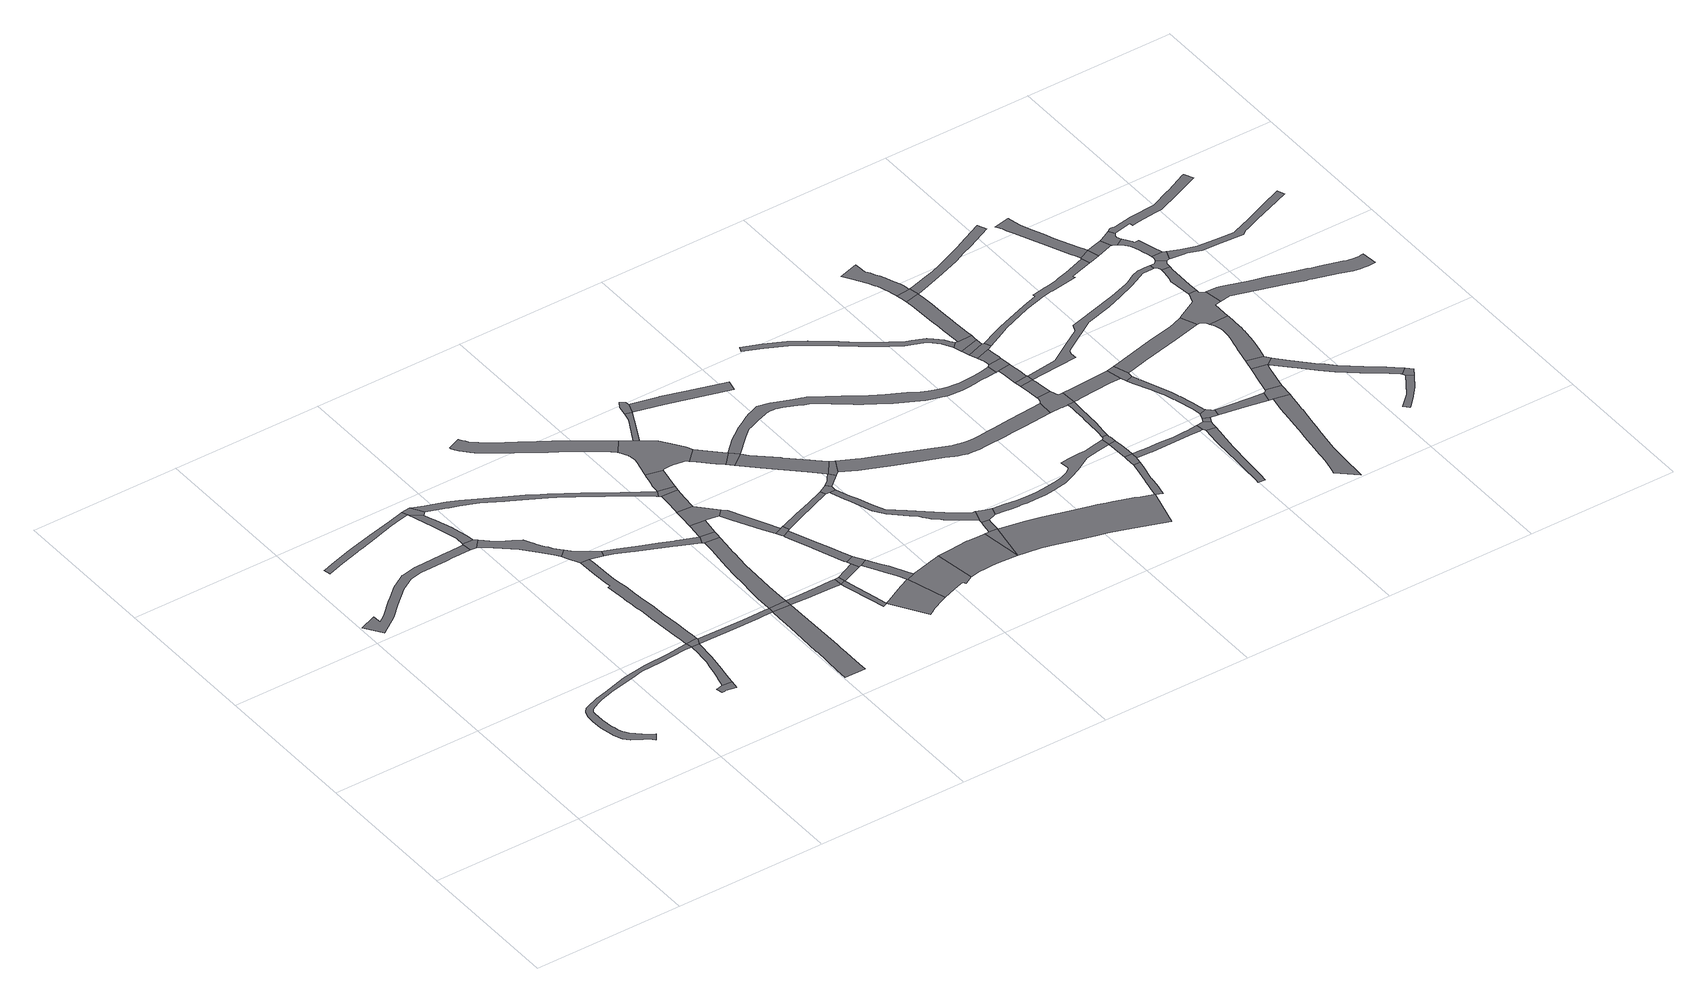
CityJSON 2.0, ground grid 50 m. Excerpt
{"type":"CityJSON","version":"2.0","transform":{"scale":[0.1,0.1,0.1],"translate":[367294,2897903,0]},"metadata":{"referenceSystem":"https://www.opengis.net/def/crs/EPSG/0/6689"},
"CityObjects":{
"road1":{"type":"Road","attributes":{"function":"9020","RoadStructureAttribute.sectionType":"1"},"geometry":[{"type":"MultiSurface","lod":"1","boundaries":[[[0,1,2,3,4,5,6,7,8,9,10,11,12,13,14,15,16,17,18,19,20,21,22,23,24,25,26,27]]]}]},
"road2":{"type":"Road","attributes":{"function":"9020","RoadStructureAttribute.sectionType":"1"},"geometry":[{"type":"MultiSurface","lod":"1","boundaries":[[[28,29,30,31,32,33,34,35,36,37,38,39,40,41,42,43,44,45,46,47,48,49,50,51,52,53,54,55,56,57,58,59,60,61,62,63,64,65,66,67,68,69,70,71,72,73,74,75,76,77,78,79,80,81]]]}]},
"road3":{"type":"Road","attributes":{"function":"9020","RoadStructureAttribute.sectionType":"1"},"geometry":[{"type":"MultiSurface","lod":"1","boundaries":[[[82,83,84,85,86,87,88,89,90,91,92,93,94,95,96,97,98,99,100,101]]]}]},
"road4":{"type":"Road","attributes":{"function":"9020","RoadStructureAttribute.sectionType":"9"},"geometry":[{"type":"MultiSurface","lod":"1","boundaries":[[[102,103,104,105,106,107,108]]]}]},
"road5":{"type":"Road","attributes":{"function":"9020","RoadStructureAttribute.sectionType":"1"},"geometry":[{"type":"MultiSurface","lod":"1","boundaries":[[[28,109,110,111,112,113,114,115,116,117,102,108,118,119,120,121]]]}]},
"road6":{"type":"Road","attributes":{"function":"9020","RoadStructureAttribute.sectionType":"9"},"geometry":[{"type":"MultiSurface","lod":"1","boundaries":[[[122,123,124,125,10,9,126]]]}]},
"road7":{"type":"Road","attributes":{"function":"9020","RoadStructureAttribute.sectionType":"1"},"geometry":[{"type":"MultiSurface","lod":"1","boundaries":[[[91,127,128,129,124,123,130,131,132,133,134,135,136]]]}]},
"road8":{"type":"Road","attributes":{"function":"9020","RoadStructureAttribute.sectionType":"9"},"geometry":[{"type":"MultiSurface","lod":"1","boundaries":[[[137,92,91,136,138]]]}]},
"road9":{"type":"Road","attributes":{"function":"9020","RoadStructureAttribute.sectionType":"9"},"geometry":[{"type":"MultiSurface","lod":"1","boundaries":[[[139,140,29,28,121]]]}]},
"road10":{"type":"Road","attributes":{"function":"9020","RoadStructureAttribute.sectionType":"1"},"geometry":[{"type":"MultiSurface","lod":"1","boundaries":[[[141,142,143,144,145,146,147,148,149,150,151,152,153,154,155,156,157,158,122,126]]]}]},
"road11":{"type":"Road","attributes":{"function":"9020","RoadStructureAttribute.sectionType":"1"},"geometry":[{"type":"MultiSurface","lod":"1","boundaries":[[[140,159,160,161,162,163,164,165,166,167,168,169,170,171,172,173,174,175,176,177,178,179,180,181,182,183,184,185,186,187,188,189,190,191,192,29]]]}]},
"road12":{"type":"Road","attributes":{"function":"9020","RoadStructureAttribute.sectionType":"9"},"geometry":[{"type":"MultiSurface","lod":"1","boundaries":[[[145,193,175,174,194,195,196,197,198,199,146]]]}]},
"road13":{"type":"Road","attributes":{"function":"9020","RoadStructureAttribute.sectionType":"1"},"geometry":[{"type":"MultiSurface","lod":"1","boundaries":[[[200,201,202,139,121,203,204,205,206,207,208,209,210,211]]]}]},
"road14":{"type":"Road","attributes":{"function":"9020","RoadStructureAttribute.sectionType":"1"},"geometry":[{"type":"MultiSurface","lod":"1","boundaries":[[[212,213,214,215,216,217,218,219,209,220,221,222,223,224,225,226,227,228,229,230]]]}]},
"road15":{"type":"Road","attributes":{"function":"9020","RoadStructureAttribute.sectionType":"1"},"geometry":[{"type":"MultiSurface","lod":"1","boundaries":[[[231,232,233,234,235,236,237,238,239,240,241,242,243,244,245,137,138,246,247,248,249,250,251,252,253,254,255,256,257,258,259,260,261,262,263]]]}]},
"road16":{"type":"Road","attributes":{"function":"9020","RoadStructureAttribute.sectionType":"1"},"geometry":[{"type":"MultiSurface","lod":"1","boundaries":[[[264,265,266,267,268,269,270,271,272,273,274,275,276,277,278,196,195]]]}]},
"road17":{"type":"Road","attributes":{"function":"9020","RoadStructureAttribute.sectionType":"9"},"geometry":[{"type":"MultiSurface","lod":"1","boundaries":[[[210,209,219,279]]]}]},
"road18":{"type":"Road","attributes":{"function":"9020","RoadStructureAttribute.sectionType":"1"},"geometry":[{"type":"MultiSurface","lod":"1","boundaries":[[[280,281,282,283,284,285,286,287,288,289,210,279,290,291,292,293,294,295,296,297,298]]]}]},
"road19":{"type":"Road","attributes":{"function":"9020","RoadStructureAttribute.sectionType":"1"},"geometry":[{"type":"MultiSurface","lod":"1","boundaries":[[[299,300,301,302,303,304,279,219,305,306,307,308,309,310]]]}]},
"road20":{"type":"Road","attributes":{"function":"9020","RoadStructureAttribute.sectionType":"9"},"geometry":[{"type":"MultiSurface","lod":"1","boundaries":[[[311,312,272,271,280,298]]]}]},
"road21":{"type":"Road","attributes":{"function":"9020","RoadStructureAttribute.sectionType":"1"},"geometry":[{"type":"MultiSurface","lod":"1","boundaries":[[[313,314,315,316,317,272,312]]]}]},
"road22":{"type":"Road","attributes":{"function":"9020","RoadStructureAttribute.sectionType":"1"},"geometry":[{"type":"MultiSurface","lod":"1","boundaries":[[[318,319,320,321,322,323,324,325,326,327,328,329,330,331,332,333,334,335,336,337,338,339,340,341,342,343,344,345,346,347,348,349,350,351,352,353,354,355,356]]]}]},
"road23":{"type":"Road","attributes":{"function":"9020","RoadStructureAttribute.sectionType":"1"},"geometry":[{"type":"MultiSurface","lod":"1","boundaries":[[[357,358,359,360,361,362,310,363,364,365,366]]]}]},
"road24":{"type":"Road","attributes":{"function":"9020","RoadStructureAttribute.sectionType":"9"},"geometry":[{"type":"MultiSurface","lod":"1","boundaries":[[[367,368,315,314,369,370,371,372,373,374]]]}]},
"road25":{"type":"Road","attributes":{"function":"9020","RoadStructureAttribute.sectionType":"9"},"geometry":[{"type":"MultiSurface","lod":"1","boundaries":[[[362,375,299,310]]]}]},
"road26":{"type":"Road","attributes":{"function":"9020","RoadStructureAttribute.sectionType":"1"},"geometry":[{"type":"MultiSurface","lod":"1","boundaries":[[[376,377,378,379,380,374,373]]]}]},
"road27":{"type":"Road","attributes":{"function":"9020","RoadStructureAttribute.sectionType":"9"},"geometry":[{"type":"MultiSurface","lod":"1","boundaries":[[[378,377,381,231,263]]]}]},
"road28":{"type":"Road","attributes":{"function":"9020","RoadStructureAttribute.sectionType":"1"},"geometry":[{"type":"MultiSurface","lod":"1","boundaries":[[[375,362,382,383,384]]]}]},
"road29":{"type":"Road","attributes":{"function":"9020","RoadStructureAttribute.sectionType":"1"},"geometry":[{"type":"MultiSurface","lod":"1","boundaries":[[[385,386,387,388,389,390,391,392,393,394,395,231,381]]]}]},
"road30":{"type":"Road","attributes":{"function":"9020","RoadStructureAttribute.sectionType":"1"},"geometry":[{"type":"MultiSurface","lod":"1","boundaries":[[[396,397,398,399,371,370,400,401,402,403]]]}]},
"road31":{"type":"Road","attributes":{"function":"9020","RoadStructureAttribute.sectionType":"9"},"geometry":[{"type":"MultiSurface","lod":"1","boundaries":[[[357,404,405,406,407,408,409,410,411,412,413,414]]]}]},
"road32":{"type":"Road","attributes":{"function":"9020","RoadStructureAttribute.sectionType":"9"},"geometry":[{"type":"MultiSurface","lod":"1","boundaries":[[[396,403,415,416,417,418,419,420]]]}]},
"road33":{"type":"Road","attributes":{"function":"9020","RoadStructureAttribute.sectionType":"1"},"geometry":[{"type":"MultiSurface","lod":"1","boundaries":[[[421,422,423,424,425,426,427,417,416,428,429,430,431,432,433]]]}]},
"road34":{"type":"Road","attributes":{"function":"9020","RoadStructureAttribute.sectionType":"9"},"geometry":[{"type":"MultiSurface","lod":"1","boundaries":[[[433,434,384,383,435,436,437,421]]]}]},
"road35":{"type":"Road","attributes":{"function":"9020","RoadStructureAttribute.sectionType":"1"},"geometry":[{"type":"MultiSurface","lod":"1","boundaries":[[[436,438,439,440,409,441,442,443,444,445,437]]]}]},
"road36":{"type":"Road","attributes":{"function":"9020","RoadStructureAttribute.sectionType":"9"},"geometry":[{"type":"MultiSurface","lod":"1","boundaries":[[[446,447,448,449,450,451,452,453,454,455,456,457,458,459,460,461,462,318,356,463,464,465,466,467,468,469,470,471,472,473,474,388,387]]]}]},
"road37":{"type":"Road","attributes":{"function":"9020","RoadStructureAttribute.sectionType":"9"},"geometry":[{"type":"MultiSurface","lod":"1","boundaries":[[[475,476,477,478,479,480,481,441,409,408,482,483,484,485,486]]]}]},
"road38":{"type":"Road","attributes":{"function":"9020","RoadStructureAttribute.sectionType":"1"},"geometry":[{"type":"MultiSurface","lod":"1","boundaries":[[[487,488,489,490,419,418,491,492,493,494]]]}]},
"road39":{"type":"Road","attributes":{"function":"9020","RoadStructureAttribute.sectionType":"1"},"geometry":[{"type":"MultiSurface","lod":"1","boundaries":[[[495,496,497,462,461,498,499]]]}]},
"road40":{"type":"Road","attributes":{"function":"9020","RoadStructureAttribute.sectionType":"1"},"geometry":[{"type":"MultiSurface","lod":"1","boundaries":[[[500,501,502,454,453,503,504,505,506]]]}]},
"road41":{"type":"Road","attributes":{"function":"9020","RoadStructureAttribute.sectionType":"9"},"geometry":[{"type":"MultiSurface","lod":"1","boundaries":[[[507,508,509,510,496,495,511]]]}]},
"road42":{"type":"Road","attributes":{"function":"9020","RoadStructureAttribute.sectionType":"9"},"geometry":[{"type":"MultiSurface","lod":"1","boundaries":[[[512,513,500,506]]]}]},
"road43":{"type":"Road","attributes":{"function":"9020","RoadStructureAttribute.sectionType":"9"},"geometry":[{"type":"MultiSurface","lod":"1","boundaries":[[[514,515,516,517,518,487,494]]]}]},
"road44":{"type":"Road","attributes":{"function":"9020","RoadStructureAttribute.sectionType":"1"},"geometry":[{"type":"MultiSurface","lod":"1","boundaries":[[[519,520,521,522,523,513,512,524,525,526,527,528,529,530,531]]]}]},
"road45":{"type":"Road","attributes":{"function":"3","RoadStructureAttribute.sectionType":"1"},"geometry":[{"type":"MultiSurface","lod":"1","boundaries":[[[532,533,534,535,536,537,538,539,540,541,542,543,544,545,546,475,486]]]}]},
"road46":{"type":"Road","attributes":{"function":"9020","RoadStructureAttribute.sectionType":"1"},"geometry":[{"type":"MultiSurface","lod":"1","boundaries":[[[530,547,548,549,517,516,550]]]}]},
"road47":{"type":"Road","attributes":{"function":"9020","RoadStructureAttribute.sectionType":"9"},"geometry":[{"type":"MultiSurface","lod":"1","boundaries":[[[495,551,552,553,554,555,556,557,558,511]]]}]},
"road48":{"type":"Road","attributes":{"function":"9020","RoadStructureAttribute.sectionType":"1"},"geometry":[{"type":"MultiSurface","lod":"1","boundaries":[[[559,560,561,562,563,564,565,566,567,568,569,570,515,514,571,572,573,574,575,576,577,578,579,580,581,582,583,584,585,586,587,588]]]}]},
"road49":{"type":"Road","attributes":{"function":"9020","RoadStructureAttribute.sectionType":"9"},"geometry":[{"type":"MultiSurface","lod":"1","boundaries":[[[589,531,530,550,590]]]}]},
"road50":{"type":"Road","attributes":{"function":"9020","RoadStructureAttribute.sectionType":"9"},"geometry":[{"type":"MultiSurface","lod":"1","boundaries":[[[538,537,591,592,593]]]}]},
"road51":{"type":"Road","attributes":{"function":"9020","RoadStructureAttribute.sectionType":"1"},"geometry":[{"type":"MultiSurface","lod":"1","boundaries":[[[594,592,591,595,596,597,598]]]}]},
"road52":{"type":"Road","attributes":{"function":"9020","RoadStructureAttribute.sectionType":"9"},"geometry":[{"type":"MultiSurface","lod":"1","boundaries":[[[599,600,559,588,601,598,597,602]]]}]},
"road53":{"type":"Road","attributes":{"function":"3","RoadStructureAttribute.sectionType":"1"},"geometry":[{"type":"MultiSurface","lod":"1","boundaries":[[[603,604,605,606,607,608,609,610,611,612,613,614,615,616,617,618,619,620,621,622,623,624,625,626,627,591,537]]]}]},
"road54":{"type":"Road","attributes":{"function":"9020","RoadStructureAttribute.sectionType":"1"},"geometry":[{"type":"MultiSurface","lod":"1","boundaries":[[[628,629,630,631,632,633,634,635,636,637,638,639,640,641,642,643,644,645,646,647,648,649,650,651,652,653,654,655,656,657,658,659,660,661,662,663,664,665,666,667,500,513,668,669,670,671,672,673,674,675,676,677,678,679,680,681,682,683,684,685,686,687,688,689,690,691,692,693,694,695,696,697,698,699]]]}]},
"road55":{"type":"Road","attributes":{"function":"9020","RoadStructureAttribute.sectionType":"1"},"geometry":[{"type":"MultiSurface","lod":"1","boundaries":[[[700,701,702,703,704,705,706,707,708,709,710,711,712,713,714,715,716,717,718,719,720,721,589,590,722,723,724,725,726,727,728,729,730,731,732,733,734,735,736,737,738,739,740,741,742]]]}]},
"road56":{"type":"Road","attributes":{"function":"9020","RoadStructureAttribute.sectionType":"1"},"geometry":[{"type":"MultiSurface","lod":"1","boundaries":[[[743,744,745,746,747,748,749,750,751,752,753,754,755,756,757,758,759,760,761,762,763,764,765,766,767,768,769,770,771,772,773,774,775,776,777,778,779,780,781,782,783,784,785,599,602]]]}]},
"road57":{"type":"Road","attributes":{"function":"9020","RoadStructureAttribute.sectionType":"1"},"geometry":[{"type":"MultiSurface","lod":"1","boundaries":[[[786,787,788,789,790,791,792,793,794,795,796,797,798,799,800,801,802,803,804,805,806,807,808,809,810,811,812]]]}]},
"road58":{"type":"Road","attributes":{"function":"9020","RoadStructureAttribute.sectionType":"1"},"geometry":[{"type":"MultiSurface","lod":"1","boundaries":[[[813,814,815,816,817,818,819,820,821,822,823,824,825,826,827,612,828]]]}]},
"road59":{"type":"Road","attributes":{"function":"9020","RoadStructureAttribute.sectionType":"9"},"geometry":[{"type":"MultiSurface","lod":"1","boundaries":[[[829,830,831,832,833,834,821,820]]]}]},
"road60":{"type":"Road","attributes":{"function":"9020","RoadStructureAttribute.sectionType":"1"},"geometry":[{"type":"MultiSurface","lod":"1","boundaries":[[[835,832,831,836,837,838,839,760]]]}]},
"road61":{"type":"Road","attributes":{"function":"9020","RoadStructureAttribute.sectionType":"9"},"geometry":[{"type":"MultiSurface","lod":"1","boundaries":[[[760,839,840,841,842,843,844,845,846,847,761]]]}]},
"road62":{"type":"Road","attributes":{"function":"9020","RoadStructureAttribute.sectionType":"1"},"geometry":[{"type":"MultiSurface","lod":"1","boundaries":[[[848,849,850,851,852,853,854,855,844,843,856,857,858,859,860,861,862,863,864,865]]]}]},
"road63":{"type":"Road","attributes":{"function":"9020","RoadStructureAttribute.sectionType":"9"},"geometry":[{"type":"MultiSurface","lod":"1","boundaries":[[[864,866,867,868,869,870,871,872,873,742,741,874,875,876,865]]]}]},
"road64":{"type":"Road","attributes":{"function":"9020","RoadStructureAttribute.sectionType":"1"},"geometry":[{"type":"MultiSurface","lod":"1","boundaries":[[[877,869,868,878,879,880,881,882]]]}]},
"road65":{"type":"Road","attributes":{"function":"9020","RoadStructureAttribute.sectionType":"9"},"geometry":[{"type":"MultiSurface","lod":"1","boundaries":[[[881,883,884,885,882]]]}]},
"road66":{"type":"Road","attributes":{"function":"9020","RoadStructureAttribute.sectionType":"1"},"geometry":[{"type":"MultiSurface","lod":"1","boundaries":[[[886,887,884,883,888,889,890,891]]]}]},
"road67":{"type":"Road","attributes":{"function":"9020","RoadStructureAttribute.sectionType":"9"},"geometry":[{"type":"MultiSurface","lod":"1","boundaries":[[[891,892,893,894,699,698,895,886]]]}]},
"road68":{"type":"Road","attributes":{"function":"9020","RoadStructureAttribute.sectionType":"1"},"geometry":[{"type":"MultiSurface","lod":"1","boundaries":[[[893,896,897,898,899,900,901,894]]]}]},
"road69":{"type":"Road","attributes":{"function":"9020","RoadStructureAttribute.sectionType":"1"},"geometry":[{"type":"MultiSurface","lod":"1","boundaries":[[[902,903,904,905,906]]]}]},
"road70":{"type":"Road","attributes":{"function":"9020","RoadStructureAttribute.sectionType":"1"},"geometry":[{"type":"MultiSurface","lod":"1","boundaries":[[[831,830,907,908,909,910,911,912,913,914,915,916,917,918,919,920,921,922]]]}]},
"road71":{"type":"Road","attributes":{"function":"9020","RoadStructureAttribute.sectionType":"1"},"geometry":[{"type":"MultiSurface","lod":"1","boundaries":[[[923,786,812,906,905,924,925,926,927]]]}]},
"road72":{"type":"Road","attributes":{"function":"9020","RoadStructureAttribute.sectionType":"9"},"geometry":[{"type":"MultiSurface","lod":"1","boundaries":[[[928,929,904,903,899,898,930,931,932]]]}]},
"road73":{"type":"Road","attributes":{"function":"9020","RoadStructureAttribute.sectionType":"1"},"geometry":[{"type":"MultiSurface","lod":"1","boundaries":[[[933,934,935,936,937,938,939,926,925,940,941,942,943,944,945,946,947,948,949,950]]]}]},
"road74":{"type":"Road","attributes":{"function":"9020","RoadStructureAttribute.sectionType":"1"},"geometry":[{"type":"MultiSurface","lod":"1","boundaries":[[[951,952,953,954,955,956,957,958,959,960,961,962,963,964,965,966,967,968,969,970,971,972,973,974,975,976,977]]]}]},
"road75":{"type":"Road","attributes":{"function":"9020","RoadStructureAttribute.sectionType":"1"},"geometry":[{"type":"MultiSurface","lod":"1","boundaries":[[[978,979,980,981,982,983,984,985,986,987,866,864,988]]]}]},
"road76":{"type":"Road","attributes":{"function":"9020","RoadStructureAttribute.sectionType":"1"},"geometry":[{"type":"MultiSurface","lod":"1","boundaries":[[[989,990,991,992,993,994,995,996,997,998,999,1000,1001,1002]]]}]},
"road77":{"type":"Road","attributes":{"function":"9020","RoadStructureAttribute.sectionType":"9"},"geometry":[{"type":"MultiSurface","lod":"1","boundaries":[[[949,976,975,1003,950]]]}]},
"road78":{"type":"Road","attributes":{"function":"9020","RoadStructureAttribute.sectionType":"9"},"geometry":[{"type":"MultiSurface","lod":"1","boundaries":[[[912,1004,989,1002,1005,1006,1007,913]]]}]},
"road79":{"type":"Road","attributes":{"function":"9020","RoadStructureAttribute.sectionType":"1"},"geometry":[{"type":"MultiSurface","lod":"1","boundaries":[[[1006,1008,1009,1007]]]}]},
"road80":{"type":"Road","attributes":{"function":"9020","RoadStructureAttribute.sectionType":"9"},"geometry":[{"type":"MultiSurface","lod":"1","boundaries":[[[1010,1011,1012,1013,1014,983,982]]]}]},
"road81":{"type":"Road","attributes":{"function":"9020","RoadStructureAttribute.sectionType":"1"},"geometry":[{"type":"MultiSurface","lod":"1","boundaries":[[[1015,1016,1017,1018,1019,1020,1021,1022,1023,1024,1012,1011,1025,1026,1027,1028,1029,1030,1031,1032,1033,1034,1035,1036]]]}]},
"road82":{"type":"Road","attributes":{"function":"9020","RoadStructureAttribute.sectionType":"9"},"geometry":[{"type":"MultiSurface","lod":"1","boundaries":[[[1035,1009,1008,1037,1038,1039,1040,1041,1042,1036]]]}]},
"road83":{"type":"Road","attributes":{"function":"9020","RoadStructureAttribute.sectionType":"1"},"geometry":[{"type":"MultiSurface","lod":"1","boundaries":[[[1043,1044,1045,1046,1038,1037,1047,1048]]]}]},
"road84":{"type":"Road","attributes":{"function":"9020","RoadStructureAttribute.sectionType":"1"},"geometry":[{"type":"MultiSurface","lod":"1","boundaries":[[[1049,1050,1051,1052,1053,1054,1055,1056,1057,1058,1059,1060,1061,1062,1063,1064,1065,1066,1067,1068,1069,1070,1071,1072,1073,1074]]]}]},
"road85":{"type":"Road","attributes":{"function":"9020","RoadStructureAttribute.sectionType":"1"},"geometry":[{"type":"MultiSurface","lod":"1","boundaries":[[[931,1075,1076,1077,1078,1079,1080,1081,1082,1083,1084,1085,1086,1087,1088,1089,1090,1091,1092,1093,1094,1095,1096,1097,1098,1099,1100,932]]]}]},
"road86":{"type":"Road","attributes":{"function":"9020","RoadStructureAttribute.sectionType":"1"},"geometry":[{"type":"MultiSurface","lod":"1","boundaries":[[[1101,1102,1103,1104,1105,1106,1107,1108,1109,1110,1111,1112,1113,1114,1115,1116,976,949,1117]]]}]},
"road87":{"type":"Road","attributes":{"function":"9020","RoadStructureAttribute.sectionType":"1"},"geometry":[{"type":"MultiSurface","lod":"1","boundaries":[[[1118,1119,1120,1121,1122,1123,1124,1125,1126,1127,1128,1129,1130,1131,1132,1133,1134,1135,883,881,1136,1137,1138,1139,1140,1141,1142,1143,1144,1145,1146,1147,1148,1149,1150]]]}]},
"road88":{"type":"Road","attributes":{"function":"9020","RoadStructureAttribute.sectionType":"1"},"geometry":[{"type":"MultiSurface","lod":"1","boundaries":[[[1151,1152,1153,1154,1155,1156,1157,1014,1013,1158,1159,1160,1161]]]}]},
"road89":{"type":"Road","attributes":{"function":"9020","RoadStructureAttribute.sectionType":"9"},"geometry":[{"type":"MultiSurface","lod":"1","boundaries":[[[1162,1163,1164,1165,1043,1048,1166,1049,1074,1167]]]}]},
"road90":{"type":"Road","attributes":{"function":"9020","RoadStructureAttribute.sectionType":"1"},"geometry":[{"type":"MultiSurface","lod":"1","boundaries":[[[1168,1169,1162,1167,1170,1171,1172,1173]]]}]},
"road91":{"type":"Road","attributes":{"function":"9020","RoadStructureAttribute.sectionType":"9"},"geometry":[{"type":"MultiSurface","lod":"1","boundaries":[[[1172,1174,1175,1176,1177,1173]]]}]},
"road92":{"type":"Road","attributes":{"function":"9020","RoadStructureAttribute.sectionType":"1"},"geometry":[{"type":"MultiSurface","lod":"1","boundaries":[[[1178,1179,1180,1181,1182,1183,1184,1185,1186,1187,1188,1189,1190,1176,1175,1191,1192,1193,1194,1195,1196,1197,1198,1199,1200]]]}]},
"road93":{"type":"Road","attributes":{"function":"9020","RoadStructureAttribute.sectionType":"1"},"geometry":[{"type":"MultiSurface","lod":"1","boundaries":[[[1201,1202,1203,1204,1205,1206,1207,1208,1209,1210,1211,1212,1213,1214,1215,1216,1217,1218,1219,1220]]]}]},
"road94":{"type":"Road","attributes":{"function":"9020","RoadStructureAttribute.sectionType":"9"},"geometry":[{"type":"MultiSurface","lod":"1","boundaries":[[[1221,1222,1210,1209,1087,1086]]]}]},
"road95":{"type":"Road","attributes":{"function":"9020","RoadStructureAttribute.sectionType":"9"},"geometry":[{"type":"MultiSurface","lod":"1","boundaries":[[[1223,1224,1225,1226,1227,1228,1229,1230,1231,1232,1233,1234,1151,1161,1235,1236,1237,1238,1239,1178,1200]]]}]},
"road96":{"type":"Road","attributes":{"function":"9020","RoadStructureAttribute.sectionType":"1"},"geometry":[{"type":"MultiSurface","lod":"1","boundaries":[[[1240,1241,1242,1243,1244,1245,1246,1247,1248,1249,1174,1172,1250,1251,1252,1253,1254,1255,1256,1257,1258,1259]]]}]},
"road97":{"type":"Road","attributes":{"function":"9020","RoadStructureAttribute.sectionType":"1"},"geometry":[{"type":"MultiSurface","lod":"1","boundaries":[[[1260,1261,1210,1222,1262,1263]]]}]},
"road98":{"type":"Road","attributes":{"function":"9020","RoadStructureAttribute.sectionType":"1"},"geometry":[{"type":"MultiSurface","lod":"1","boundaries":[[[1264,1265,1266,1267,1268,1229,1228,1269,1270,1271,1272,1273]]]}]},
"road99":{"type":"Road","attributes":{"function":"9020","RoadStructureAttribute.sectionType":"1"},"geometry":[{"type":"MultiSurface","lod":"1","boundaries":[[[1274,1275,1276,1277,1278,1279,1280,1281,1282,1283]]]}]},
"road100":{"type":"Road","attributes":{"function":"9020","RoadStructureAttribute.sectionType":"1"},"geometry":[{"type":"MultiSurface","lod":"1","boundaries":[[[1272,1284,1285,1286,1287,1288,1289,1290,1291,1118,1150,1292,1293,1294,1295,1273]]]}]},
"road101":{"type":"Road","attributes":{"function":"9020","RoadStructureAttribute.sectionType":"9"},"geometry":[{"type":"MultiSurface","lod":"1","boundaries":[[[1296,1297,1260,1263,1298,1299,1300,1301,1302,1303,1304,1305,1306,1307,1308,1309]]]}]},
"road102":{"type":"Road","attributes":{"function":"9020","RoadStructureAttribute.sectionType":"9"},"geometry":[{"type":"MultiSurface","lod":"1","boundaries":[[[1287,1310,1311,1288]]]}]},
"road103":{"type":"Road","attributes":{"function":"9020","RoadStructureAttribute.sectionType":"1"},"geometry":[{"type":"MultiSurface","lod":"1","boundaries":[[[1312,1313,1314,1315,1316,1302,1301,1317,1318,1319,1320,1321,1322,1323,1324,1325,1326,1327]]]}]},
"road104":{"type":"Road","attributes":{"function":"9020","RoadStructureAttribute.sectionType":"9"},"geometry":[{"type":"MultiSurface","lod":"1","boundaries":[[[1310,1328,1329,1330,1327,1326,1331,1332,1333,1311]]]}]},
"road105":{"type":"Road","attributes":{"function":"9020","RoadStructureAttribute.sectionType":"9"},"geometry":[{"type":"MultiSurface","lod":"1","boundaries":[[[1258,1334,1335,1277,1276,1336,1259]]]}]},
"road106":{"type":"Road","attributes":{"function":"9020","RoadStructureAttribute.sectionType":"1"},"geometry":[{"type":"MultiSurface","lod":"1","boundaries":[[[1337,1338,1339,1340,1341,1342,1343,1344,1345,1346,1347,1348,1349,1350,1351,1352,1353,1354,1355,1356,1357,1225,1224,1358,1359,1360,1361,1362,1363,1364,1365,1366,1367,1368,1369]]]}]},
"road107":{"type":"Road","attributes":{"function":"9020","RoadStructureAttribute.sectionType":"1"},"geometry":[{"type":"MultiSurface","lod":"1","boundaries":[[[1370,1371,1372,1373,1374,1375,1376,1377,1378,1379,1380,1381,1382,1383,1384,1385,1386,1387,1388,1389,1390,1391,1296,1309]]]}]},
"road108":{"type":"Road","attributes":{"function":"9020","RoadStructureAttribute.sectionType":"1"},"geometry":[{"type":"MultiSurface","lod":"1","boundaries":[[[1392,1393,1394,1395,1396,1397,1398,1399,1400,1401,1402,1330,1329,1403,1404,1405,1406,1407,1408,1409,1410,1411,1412,1413,1414,1415]]]}]}
},
"vertices":[
[46,1027,0],[109,1071,0],[153,1113,0],[209,1161,0],[254,1188,0],[296,1197,0],[387,1199,0],[414,1200,0],[415,1200,0],[470,1201,0],[468,1231,0],[415,1230,0],[414,1230,0],[387,1229,0],[303,1227,0],[293,1227,0],[244,1217,0],[243,1217,0],[236,1212,0],[192,1186,0],[155,1153,0],[139,1140,0],[133,1135,0],[100,1104,0],[90,1094,0],[66,1077,0],[64,1106,0],[7,1083,0],
[728,465,0],[723,485,0],[720,484,0],[702,482,0],[654,476,0],[568,472,0],[486,460,0],[406,437,0],[366,426,0],[325,410,0],[316,406,0],[306,394,0],[298,374,0],[295,345,0],[297,307,0],[305,268,0],[308,258,0],[319,230,0],[335,212,0],[366,194,0],[379,186,0],[395,171,0],[410,192,0],[404,195,0],[403,196,0],[377,217,0],[349,243,0],[342,252,0],[338,258,0],[333,271,0],[330,283,0],[327,295,0],[324,313,0],[322,336,0],[322,373,0],[322,378,0],[323,381,0],[324,384,0],[326,386,0],[328,390,0],[331,392,0],[332,392,0],[339,396,0],[360,407,0],[377,413,0],[406,422,0],[419,426,0],[460,436,0],[513,447,0],[522,448,0],[544,454,0],[614,458,0],[704,464,0],[725,465,0],
[81,1344,0],[136,1361,0],[201,1380,0],[206,1382,0],[228,1387,0],[276,1401,0],[350,1423,0],[371,1428,0],[418,1439,0],[419,1439,0],[411,1457,0],[408,1456,0],[359,1444,0],[274,1423,0],[195,1403,0],[186,1400,0],[110,1377,0],[75,1365,0],[73,1365,0],[79,1343,0],
[697,268,0],[672,261,0],[677,241,0],[686,241,0],[690,242,0],[724,236,0],[729,265,0],
[727,428,0],[725,409,0],[722,382,0],[718,363,0],[710,325,0],[707,310,0],[705,302,0],[703,294,0],[701,287,0],[732,286,0],[741,346,0],[748,395,0],[755,464,0],
[515,1226,0],[505,1235,0],[469,1237,0],[468,1234,0],[490,1198,0],
[420,1437,0],[446,1352,0],[470,1267,0],[501,1263,0],[491,1305,0],[488,1318,0],[479,1344,0],[468,1373,0],[461,1392,0],[455,1410,0],
[442,1460,0],[466,1421,0],
[764,485,0],[763,488,0],
[512,1186,0],[588,1120,0],[631,1071,0],[653,1042,0],[666,1025,0],[690,1046,0],[682,1054,0],[669,1070,0],[661,1082,0],[654,1092,0],[642,1112,0],[636,1124,0],[630,1133,0],[622,1152,0],[594,1167,0],[560,1185,0],[551,1193,0],[528,1214,0],
[762,511,0],[760,531,0],[756,579,0],[751,635,0],[747,688,0],[744,712,0],[741,735,0],[740,749,0],[739,760,0],[739,762,0],[736,804,0],[732,834,0],[729,855,0],[726,902,0],[725,954,0],[725,968,0],[695,968,0],[695,953,0],[696,901,0],[700,853,0],[702,831,0],[692,829,0],[696,800,0],[699,762,0],[699,756,0],[700,745,0],[702,731,0],[704,708,0],[707,684,0],[711,632,0],[712,625,0],[716,576,0],[720,528,0],[722,509,0],
[676,1003,0],[762,958,0],[767,957,0],[774,978,0],[754,992,0],[728,1010,0],[704,1030,0],
[1000,482,0],[976,482,0],[922,482,0],[758,464,0],[783,464,0],[860,462,0],[962,462,0],[976,462,0],[1009,463,0],[1012,463,0],[1013,482,0],[1010,482,0],
[1074,139,0],[1075,187,0],[1075,215,0],[1075,232,0],[1075,296,0],[1074,391,0],[1074,457,0],[1074,460,0],[1012,460,0],[1012,429,0],[1011,372,0],[1010,311,0],[1009,241,0],[1009,233,0],[1008,188,0],[1008,179,0],[1007,134,0],[1006,94,0],[1075,93,0],
[1067,1113,0],[1065,1114,0],[1028,1138,0],[979,1170,0],[884,1233,0],[803,1284,0],[786,1295,0],[749,1318,0],[705,1341,0],[641,1375,0],[578,1408,0],[545,1422,0],[521,1431,0],[483,1444,0],[453,1455,0],[515,1404,0],[530,1398,0],[535,1396,0],[563,1386,0],[619,1364,0],[640,1353,0],[683,1329,0],[695,1322,0],[744,1296,0],[793,1269,0],[811,1259,0],[815,1257,0],[827,1250,0],[861,1228,0],[932,1181,0],[995,1137,0],[1052,1096,0],[1056,1093,0],
[795,947,0],[840,928,0],[854,922,0],[913,895,0],[965,873,0],[967,871,0],[988,862,0],[1031,843,0],[1043,870,0],[999,887,0],[978,895,0],[974,896,0],[931,914,0],[877,936,0],[816,961,0],
[1073,483,0],
[1040,839,0],[1036,800,0],[1032,759,0],[1032,758,0],[1027,711,0],[1022,666,0],[1019,620,0],[1017,583,0],[1014,540,0],[1013,485,0],[1073,486,0],[1072,529,0],[1072,566,0],[1073,629,0],[1075,688,0],[1080,748,0],[1081,758,0],[1085,796,0],[1089,834,0],
[1246,484,0],[1231,484,0],[1178,483,0],[1169,483,0],[1133,483,0],[1076,483,0],[1076,460,0],[1097,459,0],[1133,458,0],[1158,457,0],[1220,455,0],[1247,455,0],
[1091,848,0],[1093,864,0],
[1094,875,0],[1100,923,0],[1049,928,0],[1046,896,0],[1044,881,0],
[1112,1370,0],[1102,1377,0],[1016,1438,0],[961,1477,0],[957,1480,0],[930,1496,0],[920,1502,0],[874,1531,0],[811,1571,0],[785,1590,0],[778,1596,0],[769,1603,0],[762,1610,0],[757,1616,0],[752,1623,0],[746,1632,0],[743,1637,0],[741,1642,0],[697,1623,0],[699,1617,0],[704,1608,0],[712,1596,0],[719,1587,0],[733,1571,0],[742,1562,0],[756,1552,0],[761,1548,0],[791,1528,0],[832,1499,0],[836,1497,0],[879,1469,0],[917,1443,0],[968,1410,0],[976,1405,0],[984,1399,0],[1016,1376,0],[1049,1353,0],[1065,1340,0],[1079,1326,0],
[1303,307,0],[1302,310,0],[1292,351,0],[1276,414,0],[1266,458,0],[1265,461,0],[1251,437,0],[1277,338,0],[1285,306,0],[1287,299,0],
[1053,966,0],[1049,933,0],[1103,923,0],[1145,917,0],[1166,938,0],[1133,971,0],[1109,996,0],[1056,1001,0],
[1260,485,0],
[1114,1046,0],[1118,1084,0],[1064,1086,0],[1062,1054,0],[1057,1009,0],
[1122,1103,0],
[1268,462,0],[1336,490,0],[1326,515,0],
[1124,1117,0],[1133,1162,0],[1137,1183,0],[1083,1195,0],[1081,1191,0],[1075,1163,0],[1074,1156,0],[1070,1140,0],[1069,1129,0],[1068,1125,0],[1067,1117,0],
[1257,768,0],[1233,815,0],[1206,872,0],[1180,924,0],[1163,881,0],[1187,837,0],[1212,791,0],[1230,756,0],
[1375,191,0],[1384,196,0],[1402,207,0],[1437,224,0],[1455,232,0],[1417,363,0],[1415,362,0],[1384,348,0],[1353,332,0],[1317,314,0],[1306,308,0],
[1239,739,0],[1242,733,0],[1267,745,0],[1274,750,0],[1266,771,0],[1259,769,0],
[1348,541,0],[1337,570,0],[1333,578,0],[1318,617,0],[1305,650,0],[1303,655,0],[1280,713,0],[1244,727,0],[1250,713,0],[1276,644,0],[1279,637,0],[1317,537,0],[1320,530,0],
[1325,518,0],[1342,493,0],[1345,494,0],[1369,508,0],
[1365,458,0],[1388,418,0],[1400,397,0],[1445,373,0],[1431,400,0],[1415,432,0],[1408,444,0],[1393,468,0],
[1139,1185,0],[1144,1187,0],[1151,1188,0],[1161,1188,0],[1175,1188,0],[1206,1183,0],[1217,1181,0],[1223,1174,0],[1263,1213,0],[1253,1235,0],[1234,1262,0],[1205,1304,0],[1186,1317,0],[1176,1324,0],[1162,1335,0],[1162,1336,0],[1146,1344,0],[1086,1317,0],[1091,1308,0],[1093,1304,0],[1095,1300,0],[1096,1296,0],[1097,1293,0],[1098,1288,0],[1099,1282,0],[1099,1276,0],[1099,1269,0],[1097,1256,0],[1085,1204,0],
[1551,400,0],[1540,397,0],[1532,396,0],[1527,394,0],[1501,388,0],[1462,378,0],[1448,374,0],[1479,241,0],[1517,253,0],[1537,260,0],[1542,250,0],[1572,267,0],
[1448,841,0],[1390,818,0],[1332,797,0],[1275,775,0],[1283,754,0],[1287,755,0],[1334,775,0],[1455,824,0],
[1221,1456,0],[1198,1461,0],[1192,1432,0],[1188,1389,0],[1220,1453,0],
[1336,1141,0],[1334,1143,0],[1303,1173,0],[1229,1168,0],[1268,1131,0],[1279,1120,0],[1299,1101,0],
[1233,1497,0],[1233,1504,0],[1217,1514,0],[1205,1495,0],[1234,1492,0],
[1318,1083,0],[1361,1117,0],
[1468,822,0],[1488,824,0],[1489,842,0],[1476,857,0],[1470,852,0],
[1520,969,0],[1509,979,0],[1450,1033,0],[1447,1036,0],[1378,1099,0],[1372,1030,0],[1396,1007,0],[1409,995,0],[1434,972,0],[1472,937,0],[1512,898,0],[1514,896,0],[1550,943,0],
[1607,273,0],[1627,274,0],[1651,275,0],[1685,274,0],[1690,274,0],[1738,271,0],[1720,408,0],[1704,408,0],[1687,409,0],[1661,409,0],[1660,409,0],[1659,409,0],[1655,409,0],[1632,408,0],[1589,404,0],
[1512,894,0],[1503,884,0],[1492,870,0],[1530,877,0],
[1224,1455,0],[1319,1432,0],[1521,1373,0],[1531,1410,0],[1427,1440,0],[1407,1446,0],[1328,1469,0],[1324,1470,0],
[1757,508,0],[1751,509,0],[1738,514,0],[1706,537,0],[1659,576,0],[1600,626,0],[1597,628,0],[1552,667,0],[1533,708,0],[1516,753,0],[1506,777,0],[1488,822,0],[1470,815,0],[1486,770,0],[1492,753,0],[1515,690,0],[1517,682,0],[1535,658,0],[1543,647,0],[1592,601,0],[1613,582,0],[1619,574,0],[1625,565,0],[1631,558,0],[1635,554,0],[1656,534,0],[1661,530,0],[1671,523,0],[1704,499,0],[1745,470,0],
[1566,934,0],[1541,887,0],
[1762,405,0],[1735,407,0],[1732,407,0],
[1740,441,0],[1763,408,0],[1766,438,0],[1768,453,0],[1743,456,0],
[1806,492,0],[1787,498,0],[1744,467,0],[1797,464,0],
[1764,268,0],[1814,260,0],[1858,248,0],[1922,231,0],[1980,215,0],[2011,207,0],[2047,194,0],[2111,172,0],[2190,144,0],[2225,275,0],[2222,276,0],[2176,293,0],[2169,296,0],[2132,310,0],[2108,318,0],[2089,323,0],[2063,331,0],[2045,336,0],[2000,349,0],[1947,364,0],[1900,377,0],[1875,382,0],[1851,388,0],[1803,398,0],[1765,405,0],
[2146,1030,0],[2124,1027,0],[2100,1025,0],[2068,1024,0],[2053,1025,0],[2030,1027,0],[2011,1031,0],[1997,1035,0],[1981,1041,0],[1973,1044,0],[1952,1054,0],[1923,1071,0],[1919,1073,0],[1891,1089,0],[1864,1103,0],[1822,1125,0],[1805,1135,0],[1804,1135,0],[1755,1169,0],[1717,1195,0],[1689,1212,0],[1678,1219,0],[1671,1223,0],[1658,1228,0],[1656,1229,0],[1625,1241,0],[1597,1251,0],[1588,1254,0],[1569,1261,0],[1529,1271,0],[1514,1265,0],[1505,1261,0],[1490,1255,0],[1475,1248,0],[1456,1236,0],[1423,1216,0],[1401,1199,0],[1383,1186,0],[1360,1164,0],[1338,1143,0],[1421,1174,0],[1447,1196,0],[1464,1203,0],[1495,1215,0],[1528,1227,0],[1534,1229,0],[1541,1230,0],[1548,1231,0],[1558,1231,0],[1565,1230,0],[1574,1228,0],[1587,1224,0],[1636,1202,0],[1644,1199,0],[1665,1190,0],[1712,1156,0],[1761,1118,0],[1784,1101,0],[1848,1062,0],[1856,1056,0],[1941,1013,0],[1970,1004,0],[1974,1003,0],[2004,994,0],[2053,991,0],[2079,993,0],[2101,995,0],[2126,998,0],[2149,1000,0],[2176,1003,0],[2181,1003,0],[2177,1036,0],
[2170,809,0],[2130,805,0],[2086,801,0],[2028,795,0],[2004,793,0],[1970,789,0],[1955,788,0],[1940,788,0],[1927,789,0],[1905,792,0],[1898,794,0],[1883,798,0],[1855,809,0],[1834,818,0],[1777,841,0],[1716,866,0],[1682,880,0],[1678,881,0],[1644,895,0],[1626,903,0],[1619,907,0],[1580,927,0],[1594,860,0],[1623,847,0],[1643,838,0],[1692,819,0],[1771,787,0],[1831,764,0],[1858,753,0],[1866,749,0],[1868,749,0],[1879,745,0],[1887,742,0],[1896,740,0],[1904,739,0],[1917,738,0],[1936,737,0],[1960,739,0],[2031,744,0],[2059,747,0],[2103,750,0],[2199,758,0],[2201,812,0],
[1830,461,0],[1840,459,0],[1850,458,0],[1876,456,0],[1883,456,0],[1904,455,0],[1930,455,0],[1968,455,0],[1998,459,0],[2036,465,0],[2046,466,0],[2074,478,0],[2079,481,0],[2108,495,0],[2164,527,0],[2208,534,0],[2249,541,0],[2252,542,0],[2247,569,0],[2225,565,0],[2179,557,0],[2158,556,0],[2121,554,0],[2090,551,0],[2092,529,0],[2092,522,0],[2091,518,0],[2088,514,0],[2083,510,0],[2077,506,0],[2067,501,0],[2055,496,0],[2045,493,0],[2032,490,0],[2017,488,0],[1977,483,0],[1952,480,0],[1928,480,0],[1906,480,0],[1885,482,0],[1869,484,0],[1843,487,0],[1812,490,0],
[2166,1184,0],[2155,1199,0],[2147,1213,0],[2125,1235,0],[2110,1247,0],[2070,1264,0],[2047,1273,0],[2013,1296,0],[1941,1345,0],[1896,1381,0],[1824,1435,0],[1775,1466,0],[1710,1498,0],[1648,1524,0],[1640,1506,0],[1702,1480,0],[1766,1449,0],[1812,1419,0],[1884,1365,0],[1929,1329,0],[2001,1279,0],[2038,1255,0],[2063,1245,0],[2100,1230,0],[2112,1220,0],[2131,1201,0],[2149,1169,0],
[2247,268,0],[2255,310,0],[2258,331,0],[2259,336,0],[2260,339,0],[2260,345,0],[2272,400,0],[2276,420,0],[2255,423,0],[2247,382,0],[2240,348,0],[2238,342,0],[2233,315,0],[2230,301,0],[2226,278,0],[2247,265,0],
[2279,440,0],[2280,443,0],[2281,467,0],[2254,467,0],[2254,457,0],[2254,436,0],
[2253,501,0],[2281,470,0],[2280,487,0],[2277,525,0],[2276,545,0],
[2275,562,0],[2275,569,0],[2272,569,0],[2273,580,0],[2256,581,0],[2255,576,0],[2252,572,0],[2249,570,0],
[2262,759,0],[2262,744,0],[2263,738,0],[2263,720,0],[2262,687,0],[2261,677,0],[2260,646,0],[2259,607,0],[2274,600,0],[2278,629,0],[2279,642,0],[2281,687,0],[2282,720,0],[2283,737,0],[2283,744,0],[2284,758,0],[2284,761,0],[2262,760,0],
[2282,814,0],[2266,813,0],[2256,840,0],[2209,838,0],[2209,831,0],[2208,825,0],[2207,821,0],[2205,816,0],[2237,760,0],[2243,760,0],[2259,760,0],
[2206,870,0],[2251,881,0],[2249,900,0],[2247,911,0],[2247,914,0],[2201,909,0],
[2244,937,0],[2198,932,0],[2200,921,0],
[2191,1004,0],[2194,975,0],[2243,940,0],[2240,968,0],[2236,1002,0],[2235,1011,0],
[2233,1025,0],[2230,1049,0],[2185,1044,0],[2188,1004,0],
[2230,1058,0],[2227,1078,0],[2225,1104,0],[2176,1086,0],[2184,1063,0],[2186,1048,0],
[2160,1132,0],[2166,1114,0],[2224,1135,0],[2223,1158,0],[2157,1140,0],
[2332,442,0],[2333,442,0],[2416,442,0],[2476,442,0],[2498,442,0],[2511,442,0],[2509,468,0],[2474,465,0],[2461,464,0],[2450,463,0],[2425,461,0],[2416,461,0],[2375,464,0],[2332,465,0],[2300,466,0],[2284,467,0],
[2171,1182,0],[2223,1170,0],[2223,1183,0],[2175,1181,0],[2172,1182,0],
[2228,1133,0],[2226,1133,0],[2227,1105,0],[2241,1112,0],[2231,1133,0],
[2163,1400,0],[2164,1394,0],[2166,1360,0],[2168,1304,0],[2170,1269,0],[2171,1251,0],[2174,1203,0],[2222,1205,0],[2221,1218,0],[2220,1247,0],[2219,1271,0],[2219,1274,0],[2216,1326,0],[2214,1370,0],[2211,1415,0],[2210,1426,0],[2210,1429,0],[2161,1418,0],
[2198,1484,0],[2194,1498,0],[2188,1515,0],[2182,1531,0],[2176,1545,0],[2168,1562,0],[2161,1575,0],[2154,1589,0],[2146,1602,0],[2144,1606,0],[2143,1625,0],[2142,1645,0],[2076,1624,0],[2093,1598,0],[2117,1558,0],[2123,1549,0],[2127,1541,0],[2131,1532,0],[2135,1525,0],[2139,1515,0],[2144,1501,0],[2148,1488,0],[2151,1476,0],[2154,1465,0],[2155,1459,0],[2203,1463,0],[2202,1466,0],
[2296,762,0],[2311,764,0],[2366,768,0],[2420,772,0],[2457,774,0],[2445,824,0],[2442,824,0],[2420,822,0],[2371,818,0],[2321,816,0],[2287,761,0],
[2517,432,0],[2512,375,0],[2507,300,0],[2506,277,0],[2504,228,0],[2501,165,0],[2499,150,0],[2499,149,0],[2522,147,0],[2522,148,0],[2524,173,0],[2529,241,0],[2536,328,0],[2548,428,0],
[2158,1442,0],
[2516,437,0],[2549,444,0],[2551,457,0],[2533,470,0],
[2562,476,0],[2539,485,0],
[2458,772,0],[2464,753,0],[2488,762,0],[2489,781,0],[2472,830,0],
[2570,517,0],[2558,563,0],[2547,605,0],[2546,608,0],[2544,617,0],[2538,639,0],[2528,663,0],[2499,734,0],[2496,740,0],[2496,741,0],[2469,742,0],[2472,734,0],[2496,682,0],[2509,649,0],[2515,636,0],[2523,612,0],[2525,605,0],[2526,603,0],[2529,593,0],[2543,537,0],[2547,506,0],[2571,514,0],
[2587,473,0],[2593,497,0],[2586,499,0],[2582,503,0],[2579,505,0],[2573,511,0],
[2752,480,0],[2744,480,0],[2707,483,0],[2631,492,0],[2682,455,0],[2745,444,0],
[2758,441,0],[2750,391,0],[2747,367,0],[2744,343,0],[2740,308,0],[2734,265,0],[2733,260,0],[2729,230,0],[2724,188,0],[2719,154,0],[2718,143,0],[2713,111,0],[2706,79,0],[2701,60,0],[2761,7,0],[2765,106,0],[2769,155,0],[2774,189,0],[2782,246,0],[2783,252,0],[2790,297,0],[2799,352,0],[2799,356,0],[2803,377,0],[2808,411,0],[2810,430,0],
[2296,1139,0],[2326,1154,0],[2425,1192,0],[2434,1195,0],[2463,1203,0],[2500,1213,0],[2529,1219,0],[2533,1219,0],[2622,1232,0],[2620,1241,0],[2621,1241,0],[2696,1263,0],[2687,1292,0],[2631,1272,0],[2614,1266,0],[2580,1256,0],[2570,1253,0],[2543,1247,0],[2525,1244,0],[2481,1236,0],[2476,1235,0],[2478,1227,0],[2425,1209,0],[2340,1178,0],[2310,1167,0],[2286,1157,0],
[2255,1445,0],[2322,1467,0],[2387,1490,0],[2428,1511,0],[2459,1523,0],[2461,1524,0],[2546,1564,0],[2532,1592,0],[2502,1578,0],[2446,1551,0],[2429,1543,0],[2374,1519,0],[2336,1503,0],[2305,1492,0],[2270,1482,0],[2218,1467,0],[2213,1430,0],
[2831,1153,0],[2813,1153,0],[2802,1153,0],[2787,1153,0],[2765,1146,0],[2754,1140,0],[2732,1127,0],[2722,1121,0],[2660,1101,0],[2560,1073,0],[2540,1067,0],[2489,1053,0],[2478,1029,0],[2422,995,0],[2391,975,0],[2352,951,0],[2284,942,0],[2247,937,0],[2250,915,0],[2286,918,0],[2409,928,0],[2407,949,0],[2412,963,0],[2422,970,0],[2533,1038,0],[2623,1064,0],[2677,1084,0],[2729,1104,0],[2757,1118,0],[2775,1128,0],[2791,1136,0],[2824,1136,0],[2831,1136,0],
[2759,904,0],[2730,892,0],[2715,888,0],[2681,880,0],[2640,871,0],[2610,864,0],[2494,836,0],[2506,785,0],[2563,799,0],[2692,830,0],[2781,851,0],
[2765,490,0],[2765,487,0],[2760,483,0],[2757,481,0],[2755,442,0],[2815,479,0],
[2785,577,0],[2777,544,0],[2828,539,0],[2833,563,0],[2839,582,0],[2788,593,0],
[2865,602,0],[2851,619,0],[2797,631,0],[2794,618,0],
[2811,831,0],[2818,820,0],[2821,811,0],[2824,802,0],[2825,794,0],[2826,782,0],[2826,769,0],[2826,761,0],[2824,754,0],[2821,738,0],[2816,717,0],[2811,694,0],[2810,692,0],[2859,650,0],[2867,686,0],[2870,711,0],[2874,737,0],[2875,747,0],[2875,752,0],[2877,769,0],[2877,776,0],[2877,828,0],[2877,833,0],
[2571,1557,0],[2583,1536,0],[2588,1523,0],[2598,1501,0],[2627,1434,0],[2641,1401,0],[2674,1327,0],[2683,1309,0],[2687,1297,0],[2724,1314,0],[2723,1317,0],[2720,1325,0],[2710,1344,0],[2678,1417,0],[2669,1439,0],[2664,1450,0],[2650,1485,0],[2634,1524,0],[2630,1542,0],[2624,1568,0],
[2704,1265,0],[2736,1276,0],
[2876,895,0],[2898,899,0],[2888,960,0],[2877,967,0],[2872,973,0],[2872,981,0],[2844,981,0],[2844,978,0],[2840,965,0],[2832,945,0],[2764,907,0],[2760,904,0],[2785,851,0],[2792,851,0],[2797,849,0],[2800,847,0],[2808,838,0],
[3148,343,0],[3146,344,0],[3109,375,0],[3057,415,0],[2999,464,0],[2974,489,0],[2952,509,0],[2910,551,0],[2908,553,0],[2872,593,0],[2843,577,0],[2889,530,0],[2891,528,0],[2943,474,0],[2977,442,0],[3033,397,0],[3100,345,0],[3126,324,0],[3129,322,0],[3150,341,0],
[2780,1330,0],[2761,1324,0],[2787,1292,0],[2792,1294,0],
[2845,1111,0],[2844,1101,0],[2840,1072,0],[2835,1058,0],[2838,1030,0],[2871,1016,0],[2871,1084,0],[2872,1099,0],[2874,1115,0],[2846,1117,0],
[3094,219,0],[3121,250,0],[3153,298,0],[3132,311,0],[3110,277,0],[3086,239,0],[3079,232,0],[3042,197,0],[3057,181,0],[3059,183,0],
[2875,1131,0],[2876,1135,0],[2878,1139,0],[2881,1142,0],[2854,1161,0],[2853,1160,0],[2850,1156,0],[2844,1153,0],[2836,1134,0],[2840,1131,0],[2843,1128,0],[2845,1123,0],
[2824,1353,0],[2786,1332,0],[2796,1293,0],[2800,1292,0],[2808,1287,0],[2809,1286,0],[2834,1302,0],[2831,1307,0],[2829,1311,0],[2827,1316,0],[2827,1321,0],[2829,1325,0],[2831,1329,0],[2835,1333,0],
[2882,1143,0],[2855,1162,0],
[2885,1218,0],[2871,1268,0],[2856,1267,0],[2853,1274,0],[2845,1285,0],[2816,1280,0],[2825,1271,0],[2836,1257,0],[2838,1253,0],[2847,1231,0],[2850,1217,0],[2852,1210,0],[2853,1206,0],[2858,1185,0],[2858,1184,0],[2895,1185,0],
[2884,1144,0],[2892,1146,0],[2906,1180,0],[2859,1174,0],[2858,1169,0],[2857,1165,0],
[3130,320,0],[3132,315,0],[3169,322,0],
[3361,843,0],[3353,842,0],[3344,841,0],[3335,841,0],[3326,841,0],[3315,844,0],[3306,846,0],[3295,849,0],[3227,870,0],[3203,876,0],[3190,881,0],[3159,890,0],[3138,896,0],[3109,905,0],[3070,917,0],[3046,924,0],[3021,931,0],[2961,949,0],[2939,956,0],[2927,959,0],[2919,960,0],[2935,905,0],[3095,856,0],[3158,837,0],[3165,835,0],[3175,832,0],[3250,810,0],[3291,796,0],[3313,792,0],[3326,791,0],[3340,789,0],[3355,790,0],[3365,791,0],
[2840,1335,0],[2844,1336,0],[2895,1347,0],[2897,1334,0],[2923,1338,0],[2986,1346,0],[3009,1348,0],[3088,1380,0],[3164,1412,0],[3168,1413,0],[3155,1444,0],[3151,1443,0],[3076,1409,0],[3067,1405,0],[3003,1378,0],[2916,1370,0],[2855,1359,0],[2851,1358,0],[2845,1359,0],[2840,1361,0],[2837,1360,0],[2832,1358,0],
[3329,1226,0],[3260,1198,0],[3260,1197,0],[3178,1163,0],[3162,1157,0],[3116,1140,0],[3055,1144,0],[2994,1148,0],[2988,1150,0],[2945,1164,0],[2917,1176,0],[2899,1145,0],[2904,1145,0],[2937,1141,0],[2951,1139,0],[2993,1125,0],[3057,1121,0],[3133,1116,0],[3146,1127,0],[3162,1133,0],[3206,1151,0],[3269,1175,0],[3301,1187,0],[3339,1202,0]
]}
